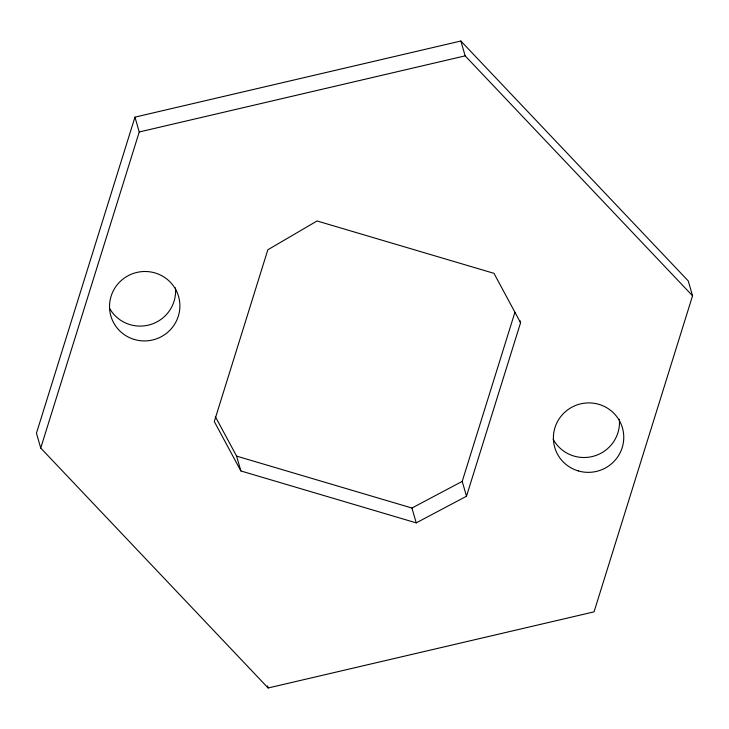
<?xml version="1.0" encoding="UTF-8"?>
<svg xmlns="http://www.w3.org/2000/svg" width="729" height="729" viewBox="0 0 729 729"><rect width="100%" height="100%" fill="white"/><g stroke="black" fill="none" stroke-linecap="round" stroke-linejoin="round"><path stroke-width="1.09" d="M134.956 117.141L36.45 433.199L40.733 448.043L268.135 687.985L594.044 611.859L692.55 295.801L688.267 280.957L460.865 41.015L134.956 117.141L139.239 131.976L40.733 448.043M466.496 496.23L520.57 322.747L493.989 273.348L317.06 220.969L267.835 249.783L214.299 421.562L240.88 470.961L416.223 522.875L466.496 496.23L462.213 481.386L514.929 312.249M215.328 416.596L236.597 456.117L411.94 508.031L462.213 481.386M139.239 131.976L465.148 55.86L692.55 295.801M460.865 41.015L465.148 55.86M519.95 320.623L520.57 322.747M411.94 508.031L416.223 522.875M236.597 456.117L240.88 470.961M267.525 685.861L268.135 687.985M619.331 419.257A35.229 34.682 -16.1 0 1 594.354 455.98A35.229 34.682 -16.1 0 1 553.183 439.277M175.452 287.837A35.229 34.682 -16.1 0 1 151.031 324.396A35.229 34.682 -16.1 0 1 109.86 308.841M578.206 470.898A35.229 34.682 -16.1 0 0 622.885 429.618A35.229 34.682 -16.1 0 0 564.638 412.377A35.229 34.682 -16.1 0 0 578.206 470.898M134.336 339.477A35.229 34.682 -16.1 0 0 179.006 298.197A35.229 34.682 -16.1 0 0 120.768 280.957A35.229 34.682 -16.1 0 0 134.336 339.477"/></g></svg>
